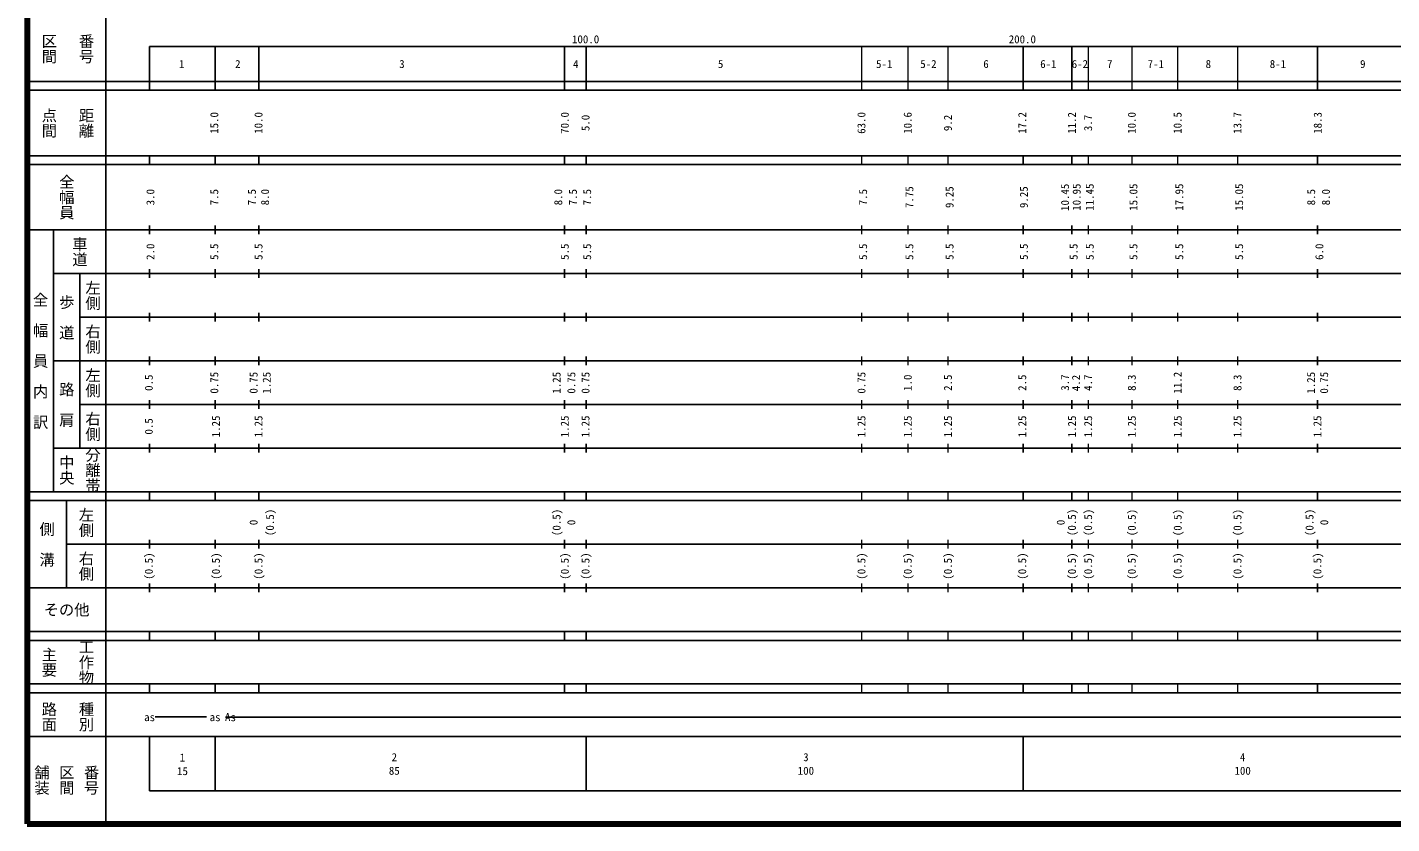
# Model space of a CAD drawing. Units: millimetres, scale not verified. Extents: x 40000 to 680000, y 20000 to 380000.
# Drawn here: x 40000 to 352422, y 20000 to 202409 of the extents above; entities that cross this region are included whole.
import ezdxf
from ezdxf.enums import TextEntityAlignment as Align

# ---------------------------------------------------------------- set-up
doc = ezdxf.new("R2010")
doc.units = ezdxf.units.MM
doc.header["$LTSCALE"] = 1000
doc.layers.add('M-TTL', color=2, linetype='Continuous', lineweight=140)
doc.layers.add('M-TTL-BAND', color=7, linetype='Continuous', lineweight=13)
doc.styles.add('@ＭＳ ゴシック', font='')
doc.styles.add('ＭＳ ゴシック', font='')
doc.styles.get('@ＭＳ ゴシック').set_extended_font_data('@MS Gothic')
doc.styles.get('ＭＳ ゴシック').set_extended_font_data('MS Gothic')

msp = doc.modelspace()

# ---------------------------------------------------------------- linework, layer by layer
at = {"layer": 'M-TTL'}
for p, q in [((40000, 380000), (40000, 20000)), ((40000, 20000), (680000, 20000))]:
    msp.add_line(p, q, dxfattribs=at)
at = {"layer": 'M-TTL-BAND', "lineweight": 25}
for p, q in [((58000, 370000), (58000, 20000)), ((68000, 198000), (579000, 198000)), ((68000, 198000), (68000, 188000)), ((83000, 198000), (83000, 188000)), ((93000, 198000), (93000, 188000)), ((163000, 198000), (163000, 188000)), ((168000, 198000), (168000, 188000)), ((268000, 198000), (268000, 188000)), ((279200, 198000), (279200, 188000)), ((335400, 198000), (335400, 188000)), ((40000, 190000), (579000, 190000)), ((40000, 188000), (579000, 188000)), ((40000, 173000), (579000, 173000)), ((68000, 171000), (68000, 173000)), ((83000, 173000), (83000, 171000)), ((93000, 173000), (93000, 171000)), ((163000, 173000), (163000, 171000)), ((168000, 171000), (168000, 173000)), ((268000, 171000), (268000, 173000)), ((279200, 171000), (279200, 173000)), ((335400, 173000), (335400, 171000)), ((40000, 171000), (579000, 171000)), ((68000, 155000), (68000, 157000)), ((83000, 157000), (83000, 155000)), ((93000, 157000), (93000, 155000)), ((163000, 157000), (163000, 155000)), ((168000, 155000), (168000, 157000)), ((268000, 155000), (268000, 157000)), ((279200, 155000), (279200, 157000)), ((335400, 157000), (335400, 155000)), ((40000, 156000), (579000, 156000)), ((46000, 96000), (46000, 156000)), ((68000, 145000), (68000, 147000)), ((83000, 147000), (83000, 145000)), ((93000, 147000), (93000, 145000)), ((163000, 147000), (163000, 145000)), ((168000, 145000), (168000, 147000)), ((268000, 145000), (268000, 147000)), ((279200, 145000), (279200, 147000)), ((335400, 147000), (335400, 145000)), ((46000, 146000), (579000, 146000)), ((52000, 146000), (52000, 106000)), ((52000, 136000), (579000, 136000)), ((68000, 135000), (68000, 137000)), ((83000, 137000), (83000, 135000)), ((93000, 137000), (93000, 135000)), ((163000, 137000), (163000, 135000)), ((168000, 135000), (168000, 137000)), ((268000, 135000), (268000, 137000)), ((279200, 135000), (279200, 137000)), ((335400, 137000), (335400, 135000)), ((46000, 126000), (579000, 126000)), ((68000, 125000), (68000, 127000)), ((83000, 127000), (83000, 125000)), ((93000, 127000), (93000, 125000)), ((163000, 127000), (163000, 125000)), ((168000, 125000), (168000, 127000)), ((268000, 125000), (268000, 127000)), ((279200, 125000), (279200, 127000)), ((335400, 127000), (335400, 125000)), ((52000, 116000), (579000, 116000)), ((68000, 115000), (68000, 117000)), ((83000, 117000), (83000, 115000)), ((93000, 117000), (93000, 115000)), ((163000, 117000), (163000, 115000)), ((168000, 115000), (168000, 117000)), ((268000, 115000), (268000, 117000)), ((279200, 115000), (279200, 117000)), ((335400, 117000), (335400, 115000)), ((68000, 105000), (68000, 107000)), ((83000, 107000), (83000, 105000)), ((93000, 107000), (93000, 105000)), ((163000, 107000), (163000, 105000)), ((168000, 105000), (168000, 107000)), ((268000, 105000), (268000, 107000)), ((279200, 105000), (279200, 107000)), ((335400, 107000), (335400, 105000)), ((46000, 106000), (579000, 106000)), ((40000, 96000), (579000, 96000)), ((40000, 94000), (579000, 94000)), ((49000, 94000), (49000, 74000)), ((68000, 94000), (68000, 96000)), ((83000, 96000), (83000, 94000)), ((93000, 96000), (93000, 94000)), ((163000, 96000), (163000, 94000)), ((168000, 94000), (168000, 96000)), ((268000, 94000), (268000, 96000)), ((279200, 94000), (279200, 96000)), ((335400, 96000), (335400, 94000)), ((68000, 83000), (68000, 85000)), ((83000, 85000), (83000, 83000)), ((93000, 85000), (93000, 83000)), ((163000, 85000), (163000, 83000)), ((168000, 83000), (168000, 85000)), ((268000, 83000), (268000, 85000)), ((279200, 83000), (279200, 85000)), ((335400, 85000), (335400, 83000)), ((49000, 84000), (579000, 84000)), ((68000, 73000), (68000, 75000)), ((83000, 75000), (83000, 73000)), ((93000, 75000), (93000, 73000)), ((163000, 75000), (163000, 73000)), ((168000, 73000), (168000, 75000)), ((268000, 73000), (268000, 75000)), ((279200, 73000), (279200, 75000)), ((335400, 75000), (335400, 73000)), ((40000, 74000), (579000, 74000)), ((40000, 64000), (579000, 64000)), ((68000, 62000), (68000, 64000)), ((83000, 64000), (83000, 62000)), ((93000, 64000), (93000, 62000)), ((163000, 64000), (163000, 62000)), ((168000, 62000), (168000, 64000)), ((268000, 62000), (268000, 64000)), ((279200, 62000), (279200, 64000)), ((335400, 64000), (335400, 62000)), ((40000, 62000), (579000, 62000)), ((40000, 52000), (579000, 52000)), ((40000, 50000), (579000, 50000)), ((68000, 50000), (68000, 52000)), ((83000, 52000), (83000, 50000)), ((93000, 52000), (93000, 50000)), ((163000, 52000), (163000, 50000)), ((168000, 50000), (168000, 52000)), ((268000, 50000), (268000, 52000)), ((279200, 50000), (279200, 52000)), ((335400, 52000), (335400, 50000)), ((69273, 44502), (81024, 44502)), ((85399, 44406), (517800, 44406)), ((40000, 40000), (579000, 40000)), ((68000, 40000), (68000, 27500)), ((83000, 40000), (83000, 27500)), ((168000, 40000), (168000, 27500)), ((268000, 40000), (268000, 27500)), ((68000, 27500), (579000, 27500))]:
    msp.add_line(p, q, dxfattribs=at)
at = {"layer": 'M-TTL-BAND'}
for p, q in [((231000, 198000), (231000, 188000)), ((241600, 198000), (241600, 188000)), ((250800, 198000), (250800, 188000)), ((282900, 198000), (282900, 188000)), ((292900, 198000), (292900, 188000)), ((303400, 198000), (303400, 188000)), ((317100, 198000), (317100, 188000)), ((335400, 198000), (335400, 188000)), ((231000, 173000), (231000, 171000)), ((241600, 173000), (241600, 171000)), ((250800, 173000), (250800, 171000)), ((282900, 173000), (282900, 171000)), ((292900, 173000), (292900, 171000)), ((303400, 173000), (303400, 171000)), ((317100, 173000), (317100, 171000)), ((335400, 173000), (335400, 171000)), ((231000, 157000), (231000, 155000)), ((241600, 157000), (241600, 155000)), ((250800, 157000), (250800, 155000)), ((282900, 157000), (282900, 155000)), ((292900, 157000), (292900, 155000)), ((303400, 157000), (303400, 155000)), ((317100, 157000), (317100, 155000)), ((335400, 157000), (335400, 155000)), ((231000, 147000), (231000, 145000)), ((241600, 147000), (241600, 145000)), ((250800, 147000), (250800, 145000)), ((282900, 147000), (282900, 145000)), ((292900, 147000), (292900, 145000)), ((303400, 147000), (303400, 145000)), ((317100, 147000), (317100, 145000)), ((335400, 147000), (335400, 145000)), ((231000, 137000), (231000, 135000)), ((241600, 137000), (241600, 135000)), ((250800, 137000), (250800, 135000)), ((282900, 137000), (282900, 135000)), ((292900, 137000), (292900, 135000)), ((303400, 137000), (303400, 135000)), ((317100, 137000), (317100, 135000)), ((335400, 137000), (335400, 135000)), ((231000, 127000), (231000, 125000)), ((241600, 127000), (241600, 125000)), ((250800, 127000), (250800, 125000)), ((282900, 127000), (282900, 125000)), ((292900, 127000), (292900, 125000)), ((303400, 127000), (303400, 125000)), ((317100, 127000), (317100, 125000)), ((335400, 127000), (335400, 125000)), ((231000, 117000), (231000, 115000)), ((241600, 117000), (241600, 115000)), ((250800, 117000), (250800, 115000)), ((282900, 117000), (282900, 115000)), ((292900, 117000), (292900, 115000)), ((303400, 117000), (303400, 115000)), ((317100, 117000), (317100, 115000)), ((335400, 117000), (335400, 115000)), ((231000, 107000), (231000, 105000)), ((241600, 107000), (241600, 105000)), ((250800, 107000), (250800, 105000)), ((282900, 107000), (282900, 105000)), ((292900, 107000), (292900, 105000)), ((303400, 107000), (303400, 105000)), ((317100, 107000), (317100, 105000)), ((335400, 107000), (335400, 105000)), ((231000, 96000), (231000, 94000)), ((241600, 96000), (241600, 94000)), ((250800, 96000), (250800, 94000)), ((282900, 96000), (282900, 94000)), ((292900, 96000), (292900, 94000)), ((303400, 96000), (303400, 94000)), ((317100, 96000), (317100, 94000)), ((335400, 96000), (335400, 94000)), ((231000, 85000), (231000, 83000)), ((241600, 85000), (241600, 83000)), ((250800, 85000), (250800, 83000)), ((282900, 85000), (282900, 83000)), ((292900, 85000), (292900, 83000)), ((303400, 85000), (303400, 83000)), ((317100, 85000), (317100, 83000)), ((335400, 85000), (335400, 83000)), ((231000, 75000), (231000, 73000)), ((241600, 75000), (241600, 73000)), ((250800, 75000), (250800, 73000)), ((282900, 75000), (282900, 73000)), ((292900, 75000), (292900, 73000)), ((303400, 75000), (303400, 73000)), ((317100, 75000), (317100, 73000)), ((335400, 75000), (335400, 73000)), ((231000, 64000), (231000, 62000)), ((241600, 64000), (241600, 62000)), ((250800, 64000), (250800, 62000)), ((282900, 64000), (282900, 62000)), ((292900, 64000), (292900, 62000)), ((303400, 64000), (303400, 62000)), ((317100, 64000), (317100, 62000)), ((335400, 64000), (335400, 62000)), ((231000, 52000), (231000, 50000)), ((241600, 52000), (241600, 50000)), ((250800, 52000), (250800, 50000)), ((282900, 52000), (282900, 50000)), ((292900, 52000), (292900, 50000)), ((303400, 52000), (303400, 50000)), ((317100, 52000), (317100, 50000)), ((335400, 52000), (335400, 50000))]:
    msp.add_line(p, q, dxfattribs=at)

# ---------------------------------------------------------------- texts
for s, height, rotation, style, p in [('区間', 2566, 270, '@ＭＳ ゴシック', (45000, 197500)), ('番号', 2566, 270, '@ＭＳ ゴシック', (53500, 197500)), ('点間', 2566, 270, '@ＭＳ ゴシック', (45000, 180500)), ('距離', 2566, 270, '@ＭＳ ゴシック', (53500, 180500)), ('15.0', 1833, 90, 'ＭＳ ゴシック', (82812, 180500)), ('10.0', 1833, 90, 'ＭＳ ゴシック', (92938, 180500)), ('70.0', 1833, 90, 'ＭＳ ゴシック', (163065, 180500)), ('5.0', 1833, 90, 'ＭＳ ゴシック', (167812, 180500)), ('63.0', 1833, 90, 'ＭＳ ゴシック', (230993, 180500)), ('10.6', 1833, 90, 'ＭＳ ゴシック', (241593, 180500)), ('9.2', 1833, 90, 'ＭＳ ゴシック', (250793, 180500)), ('17.2', 1833, 90, 'ＭＳ ゴシック', (267812, 180500)), ('11.2', 1833, 90, 'ＭＳ ゴシック', (279193, 180500)), ('3.7', 1833, 90, 'ＭＳ ゴシック', (282893, 180500)), ('10.0', 1833, 90, 'ＭＳ ゴシック', (292893, 180500)), ('10.5', 1833, 90, 'ＭＳ ゴシック', (303393, 180500)), ('13.7', 1833, 90, 'ＭＳ ゴシック', (317093, 180500)), ('18.3', 1833, 90, 'ＭＳ ゴシック', (335471, 180500)), ('全幅員', 2566, 270, '@ＭＳ ゴシック', (49000, 163500)), ('7.75', 1833, 90, 'ＭＳ ゴシック', (241975, 163500)), ('9.25', 1833, 90, 'ＭＳ ゴシック', (251175, 163500)), ('9.25', 1833, 90, 'ＭＳ ゴシック', (268187, 163500)), ('10.45', 1833, 90, 'ＭＳ ゴシック', (277609, 163467)), ('10.95', 1833, 90, 'ＭＳ ゴシック', (280272, 163500)), ('11.45', 1833, 90, 'ＭＳ ゴシック', (283275, 163500)), ('15.05', 1833, 90, 'ＭＳ ゴシック', (293275, 163500)), ('17.95', 1833, 90, 'ＭＳ ゴシック', (303775, 163500)), ('15.05', 1833, 90, 'ＭＳ ゴシック', (317475, 163500)), ('3.0', 1833, 90, 'ＭＳ ゴシック', (68187, 163500)), ('7.5', 1833, 90, 'ＭＳ ゴシック', (82812, 163500)), ('7.5', 1833, 90, 'ＭＳ ゴシック', (91438, 163500)), ('8.0', 1833, 90, 'ＭＳ ゴシック', (94438, 163500)), ('8.0', 1833, 90, 'ＭＳ ゴシック', (161565, 163500)), ('7.5', 1833, 90, 'ＭＳ ゴシック', (164940, 163500)), ('7.5', 1833, 90, 'ＭＳ ゴシック', (168187, 163500)), ('7.5', 1833, 90, 'ＭＳ ゴシック', (231375, 163500)), ('8.5', 1833, 90, 'ＭＳ ゴシック', (333971, 163500)), ('8.0', 1833, 90, 'ＭＳ ゴシック', (337346, 163500)), ('車道', 2566, 270, '@ＭＳ ゴシック', (52000, 151000)), ('2.0', 1833, 90, 'ＭＳ ゴシック', (68187, 151000)), ('5.5', 1833, 90, 'ＭＳ ゴシック', (82812, 151000)), ('5.5', 1833, 90, 'ＭＳ ゴシック', (92938, 151000)), ('5.5', 1833, 90, 'ＭＳ ゴシック', (163065, 151000)), ('5.5', 1833, 90, 'ＭＳ ゴシック', (168187, 151000)), ('5.5', 1833, 90, 'ＭＳ ゴシック', (231375, 151000)), ('5.5', 1833, 90, 'ＭＳ ゴシック', (241975, 151000)), ('5.5', 1833, 90, 'ＭＳ ゴシック', (251175, 151000)), ('5.5', 1833, 90, 'ＭＳ ゴシック', (268187, 151000)), ('5.5', 1833, 90, 'ＭＳ ゴシック', (279575, 151000)), ('5.5', 1833, 90, 'ＭＳ ゴシック', (283275, 151000)), ('5.5', 1833, 90, 'ＭＳ ゴシック', (293275, 151000)), ('5.5', 1833, 90, 'ＭＳ ゴシック', (303775, 151000)), ('5.5', 1833, 90, 'ＭＳ ゴシック', (317475, 151000)), ('6.0', 1833, 90, 'ＭＳ ゴシック', (335846, 151000)), ('左側', 2566, 270, '@ＭＳ ゴシック', (55000, 141000)), ('全\u3000幅\u3000員\u3000内\u3000訳', 2566, 270, '@ＭＳ ゴシック', (43000, 126000)), ('歩\u3000道', 2566, 270, '@ＭＳ ゴシック', (49000, 136000)), ('右側', 2566, 270, '@ＭＳ ゴシック', (55000, 131000)), ('左側', 2566, 270, '@ＭＳ ゴシック', (55000, 121000)), ('0.5', 1833, 90, 'ＭＳ ゴシック', (67812, 121000)), ('0.75', 1833, 90, 'ＭＳ ゴシック', (82812, 121000)), ('0.75', 1833, 90, 'ＭＳ ゴシック', (91813, 121000)), ('1.25', 1833, 90, 'ＭＳ ゴシック', (94813, 121000)), ('1.25', 1833, 90, 'ＭＳ ゴシック', (161190, 121000)), ('0.75', 1833, 90, 'ＭＳ ゴシック', (164565, 121000)), ('0.75', 1833, 90, 'ＭＳ ゴシック', (167812, 121000)), ('0.75', 1833, 90, 'ＭＳ ゴシック', (231000, 121000)), ('1.0', 1833, 90, 'ＭＳ ゴシック', (241600, 121000)), ('2.5', 1833, 90, 'ＭＳ ゴシック', (250800, 121000)), ('2.5', 1833, 90, 'ＭＳ ゴシック', (267812, 121000)), ('3.7', 1833, 90, 'ＭＳ ゴシック', (277620, 121039)), ('4.2', 1833, 90, 'ＭＳ ゴシック', (280130, 120934)), ('4.7', 1833, 90, 'ＭＳ ゴシック', (282900, 121000)), ('8.3', 1833, 90, 'ＭＳ ゴシック', (292900, 121000)), ('11.2', 1833, 90, 'ＭＳ ゴシック', (303400, 121000)), ('8.3', 1833, 90, 'ＭＳ ゴシック', (317100, 121000)), ('1.25', 1833, 90, 'ＭＳ ゴシック', (333939, 121000)), ('0.75', 1833, 90, 'ＭＳ ゴシック', (336939, 121000)), ('路\u3000肩', 2566, 270, '@ＭＳ ゴシック', (49000, 116000)), ('右側', 2566, 270, '@ＭＳ ゴシック', (55000, 111000)), ('0.5', 1833, 90, 'ＭＳ ゴシック', (67812, 111000)), ('1.25', 1833, 90, 'ＭＳ ゴシック', (83187, 111000)), ('1.25', 1833, 90, 'ＭＳ ゴシック', (92938, 111000)), ('1.25', 1833, 90, 'ＭＳ ゴシック', (163065, 111000)), ('1.25', 1833, 90, 'ＭＳ ゴシック', (167812, 111000)), ('1.25', 1833, 90, 'ＭＳ ゴシック', (231000, 111000)), ('1.25', 1833, 90, 'ＭＳ ゴシック', (241600, 111000)), ('1.25', 1833, 90, 'ＭＳ ゴシック', (250800, 111000)), ('1.25', 1833, 90, 'ＭＳ ゴシック', (267812, 111000)), ('1.25', 1833, 90, 'ＭＳ ゴシック', (279200, 111000)), ('1.25', 1833, 90, 'ＭＳ ゴシック', (282900, 111000)), ('1.25', 1833, 90, 'ＭＳ ゴシック', (292900, 111000)), ('1.25', 1833, 90, 'ＭＳ ゴシック', (303400, 111000)), ('1.25', 1833, 90, 'ＭＳ ゴシック', (317100, 111000)), ('1.25', 1833, 90, 'ＭＳ ゴシック', (335400, 111000)), ('中央', 2566, 270, '@ＭＳ ゴシック', (49000, 101000)), ('分離帯', 2566, 270, '@ＭＳ ゴシック', (55000, 101000)), ('左側', 2566, 270, '@ＭＳ ゴシック', (53500, 89000)), ('(0.5)', 1833, 90, 'ＭＳ ゴシック', (95563, 89000)), ('(0.5)', 1833, 90, 'ＭＳ ゴシック', (161190, 89000)), ('(0.5)', 1833, 90, 'ＭＳ ゴシック', (279200, 89000)), ('(0.5)', 1833, 90, 'ＭＳ ゴシック', (282900, 89000)), ('(0.5)', 1833, 90, 'ＭＳ ゴシック', (292900, 88970)), ('(0.5)', 1833, 90, 'ＭＳ ゴシック', (303400, 88970)), ('(0.5)', 1833, 90, 'ＭＳ ゴシック', (317100, 88970)), ('(0.5)', 1833, 90, 'ＭＳ ゴシック', (333596, 89000)), ('側\u3000溝', 2566, 270, '@ＭＳ ゴシック', (44500, 84000)), ('0', 1833, 90, 'ＭＳ ゴシック', (91813, 89000)), ('0', 1833, 90, 'ＭＳ ゴシック', (164565, 89000)), ('0', 1833, 90, 'ＭＳ ゴシック', (276625, 89000)), ('0', 1833, 90, 'ＭＳ ゴシック', (336971, 89000)), ('右側', 2566, 270, '@ＭＳ ゴシック', (53500, 79000)), ('(0.5)', 1833, 90, 'ＭＳ ゴシック', (67812, 79000)), ('(0.5)', 1833, 90, 'ＭＳ ゴシック', (83187, 79000)), ('(0.5)', 1833, 90, 'ＭＳ ゴシック', (92938, 79000)), ('(0.5)', 1833, 90, 'ＭＳ ゴシック', (163065, 79000)), ('(0.5)', 1833, 90, 'ＭＳ ゴシック', (167812, 79000)), ('(0.5)', 1833, 90, 'ＭＳ ゴシック', (231000, 79000)), ('(0.5)', 1833, 90, 'ＭＳ ゴシック', (241600, 79000)), ('(0.5)', 1833, 90, 'ＭＳ ゴシック', (250800, 79000)), ('(0.5)', 1833, 90, 'ＭＳ ゴシック', (267812, 79000)), ('(0.5)', 1833, 90, 'ＭＳ ゴシック', (279200, 79000)), ('(0.5)', 1833, 90, 'ＭＳ ゴシック', (282900, 79000)), ('(0.5)', 1833, 90, 'ＭＳ ゴシック', (292900, 79000)), ('(0.5)', 1833, 90, 'ＭＳ ゴシック', (303400, 79000)), ('(0.5)', 1833, 90, 'ＭＳ ゴシック', (317100, 79000)), ('(0.5)', 1833, 90, 'ＭＳ ゴシック', (335400, 79000)), ('主要', 2566, 270, '@ＭＳ ゴシック', (45000, 57000)), ('工作物', 2566, 270, '@ＭＳ ゴシック', (53500, 57000)), ('路面', 2566, 270, '@ＭＳ ゴシック', (45000, 44500)), ('種別', 2566, 270, '@ＭＳ ゴシック', (53500, 44500)), ('舗装', 2566, 270, '@ＭＳ ゴシック', (43333, 30000)), ('区間', 2566, 270, '@ＭＳ ゴシック', (49000, 30000)), ('番号', 2566, 270, '@ＭＳ ゴシック', (54667, 30000))]:
    msp.add_text(s, height=height, rotation=rotation, dxfattribs=dict(at, style=style)).set_placement(p, align=Align.MIDDLE_CENTER)
at = {"layer": 'M-TTL-BAND', "style": 'ＭＳ ゴシック'}
for s, p in [('100.0', (167844, 198195)), ('200.0', (267844, 198195))]:
    msp.add_text(s, height=1833, dxfattribs=at).set_placement(p, align=Align.BOTTOM_CENTER)
for s, height, p in [('1', 1833, (75369, 194000)), ('2', 1833, (88202, 194000)), ('3', 1833, (125787, 194000)), ('4', 1833, (165596, 194000)), ('5', 1833, (198755, 194000)), ('5-1', 1833, (236213, 194000)), ('5-2', 1833, (246336, 194000)), ('6', 1833, (259528, 194000)), ('6-1', 1833, (273806, 194000)), ('6-2', 1833, (281018, 194000)), ('7', 1833, (287855, 194000)), ('7-1', 1833, (298401, 194000)), ('8', 1833, (310433, 194000)), ('8-1', 1833, (326362, 194000)), ('9', 1833, (345803, 194000)), ('その他', 2566, (49000, 69000)), ('as', 1833, (68006, 44406)), ('as', 1833, (83000, 44406)), ('As', 1833, (86509, 44406)), ('1', 1833, (75540, 35152)), ('2', 1833, (124044, 35238)), ('3', 1833, (218288, 35238)), ('4', 1833, (318288, 35238)), ('15', 1833, (75540, 32044)), ('85', 1833, (124044, 32131)), ('100', 1833, (218288, 32131)), ('100', 1833, (318288, 32131))]:
    msp.add_text(s, height=height, dxfattribs=at).set_placement(p, align=Align.MIDDLE_CENTER)

doc.saveas('drawing.dxf')
